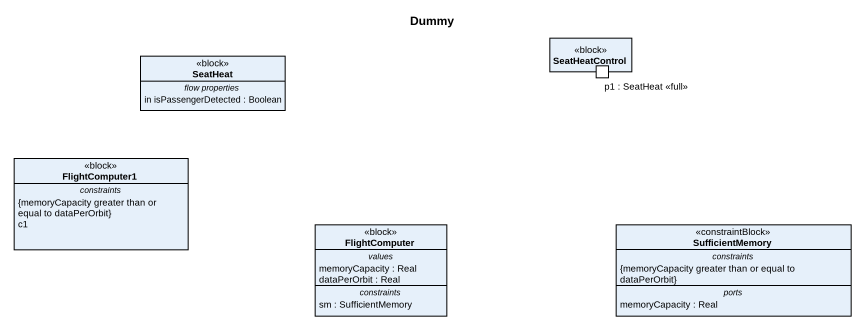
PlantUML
@startuml
title Dummy
allowmixing
hide circle
hide empty members
class SeatHeat <<block>> {
  -- flow properties --
  in isPassengerDetected : Boolean
}
rectangle SeatHeatControl <<block>> {
  port "p1 : SeatHeat <<full>>" as p1_SeatHeat_full
}
class FlightComputer1 <<block>> {
  -- constraints --
  {memoryCapacity greater than or equal to dataPerOrbit}
  c1
}
class FlightComputer <<block>> {
  -- values --
  memoryCapacity : Real
  dataPerOrbit : Real
  -- constraints --
  sm : SufficientMemory
}
class SufficientMemory <<constraintBlock>> {
  -- constraints --
  {memoryCapacity greater than or equal to dataPerOrbit}
  -- ports --
  memoryCapacity : Real
}
@enduml
